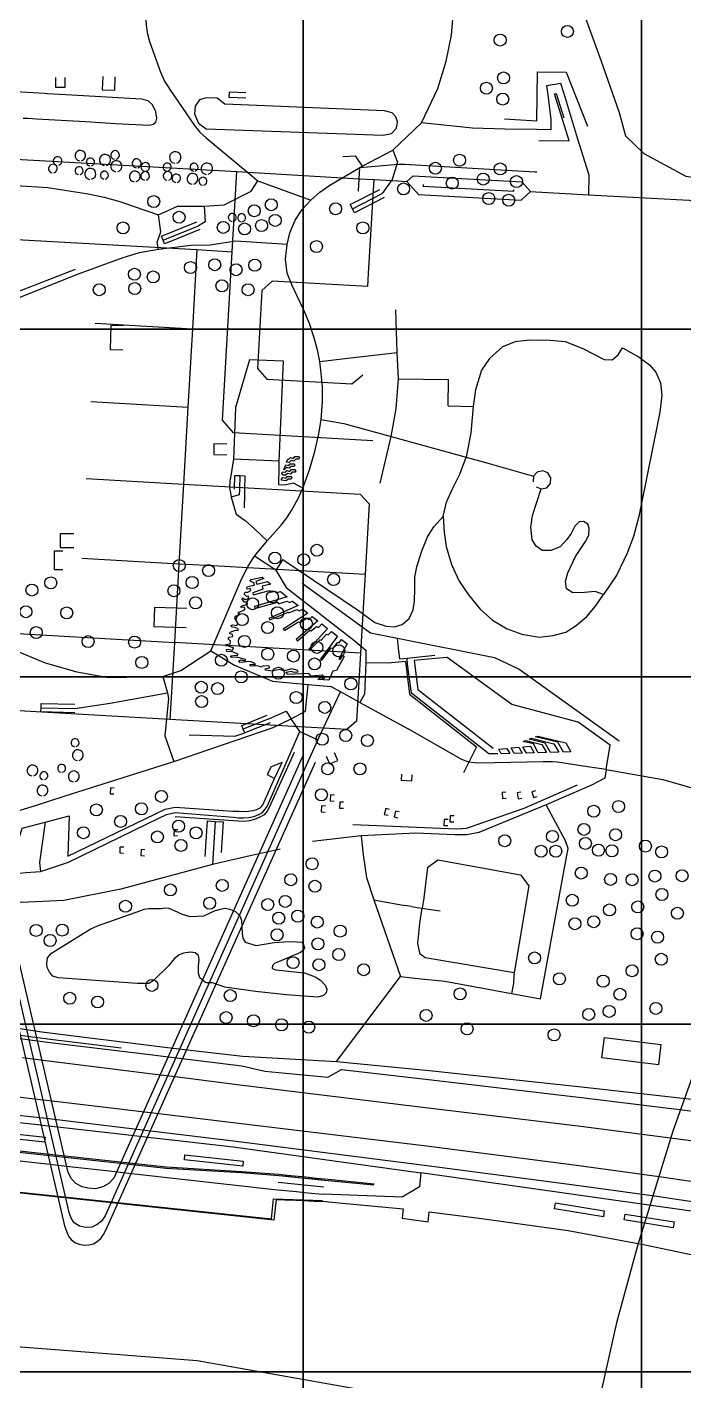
# Model space of a CAD drawing. Header units: metres. Extents: x -847 to 846, y -696 to 697.
# Drawn here: x 353.8 to 518.1, y -350.1 to -11.4 of the extents above; entities that cross this region are included whole.
import ezdxf

# ---------------------------------------------------------------- set-up
doc = ezdxf.new("R2010")
doc.units = ezdxf.units.M
for name, color, linetype in [('GREEN_ATLAS_BUILDING_OSM_LEVELS', 9, 'Continuous'), ('GREEN_ATLAS_TERRAIN_COP90', 3, 'Continuous'), ('OSM_BARRIER', 1, 'Continuous'), ('OSM_GREEN_EXISTING', 94, 'Continuous'), ('OSM_HYDROGRAPHY', 5, 'Continuous'), ('OSM_PATH', 32, 'Continuous'), ('OSM_RAILWAY', 6, 'Continuous'), ('OSM_ROAD_LOCAL', 9, 'Continuous'), ('OSM_ROAD_MAJOR', 30, 'Continuous')]:
    doc.layers.add(name, color=color, linetype=linetype)

msp = doc.modelspace()

# ---------------------------------------------------------------- linework, layer by layer
at = {"layer": 'GREEN_ATLAS_BUILDING_OSM_LEVELS', "elevation": 7.067}
msp.add_lwpolyline([(512.338, -265.942), (511.705, -271.052), (497.591, -269.282), (498.223, -264.183)], close=True, dxfattribs=at)
at = {"layer": 'GREEN_ATLAS_TERRAIN_COP90'}
for points in [[(338.297, -86.968, 13), (422.871, -86.968, 9), (422.871, 0, 16), (338.297, 0, 17)], [(422.871, -86.968, 9), (507.445, -86.968, 7), (507.445, 0, 17), (422.871, 0, 16)], [(507.445, -86.968, 7), (592.019, -86.968, 8), (592.019, 0, 18), (507.445, 0, 17)], [(338.297, -173.937, 12), (422.871, -173.937, 10), (422.871, -86.968, 9), (338.297, -86.968, 13)], [(422.871, -173.937, 10), (507.445, -173.937, 6), (507.445, -86.968, 7), (422.871, -86.968, 9)], [(507.445, -173.937, 6), (592.019, -173.937, 8), (592.019, -86.968, 8), (507.445, -86.968, 7)], [(338.297, -260.905, 6), (422.871, -260.905, 7), (422.871, -173.937, 10), (338.297, -173.937, 12)], [(422.871, -260.905, 7), (507.445, -260.905, 8), (507.445, -173.937, 6), (422.871, -173.937, 10)], [(507.445, -260.905, 8), (592.019, -260.905, 8), (592.019, -173.937, 8), (507.445, -173.937, 6)], [(338.297, -347.873), (422.871, -347.873), (422.871, -260.905, 7), (338.297, -260.905, 6)], [(422.871, -347.873), (507.445, -347.873), (507.445, -260.905, 8), (422.871, -260.905, 7)], [(507.445, -347.873), (592.019, -347.873), (592.019, -260.905, 8), (507.445, -260.905, 8)], [(338.297, -434.842), (422.871, -434.842), (422.871, -347.873), (338.297, -347.873)], [(422.871, -434.842), (507.445, -434.842), (507.445, -347.873), (422.871, -347.873)], [(507.445, -434.842), (592.019, -434.842), (592.019, -347.873), (507.445, -347.873)]]:
    msp.add_3dface(points, dxfattribs=at)
at = {"layer": 'OSM_BARRIER'}
for points in [[(465.077, 16.152), (478.101, 16.653), (482.555, 0.69), (489.948, 0.612), (497.422, -19.971), (501.876, -32.75), (503.473, -38.628)], [(503.473, -38.628), (508.078, -43.003), (518.609, -48.669), (538.988, -51.808), (571.715, -20.216), (577.924, -16.097)], [(473.246, -34.375), (481.34, -34.843), (481.459, -22.576), (488.607, -22.665), (493.982, -36.223)], [(358.131, -28.019), (322.297, -25.949)], [(360.881, -24.034), (360.881, -26.438), (363.337, -26.438), (363.337, -24.034)], [(372.709, -23.756), (372.609, -27.073), (375.76, -27.162), (375.854, -23.845)], [(358.808, -28.064), (358.131, -28.019)], [(365.016, -28.42), (358.808, -28.064)], [(384.311, -35.967), (385.326, -35.711), (386.04, -35.199), (386.253, -34.22), (385.997, -32.617), (385.201, -30.88), (384.105, -29.834), (382.388, -29.422), (365.016, -28.42)], [(398.62, -36.858), (442.899, -38.461), (444.954, -38.038), (446.238, -36.658), (446.47, -35.144), (446.007, -33.886), (445.123, -32.873), (443.231, -32.372), (403.262, -30.657), (401.308, -29.221), (398.576, -29.088), (396.897, -29.6), (395.807, -31.192), (395.682, -33.084)], [(408.531, -27.83), (404.327, -27.663), (404.277, -28.965), (408.481, -29.132)], [(481.797, -39.752), (489.359, -39.886), (485.7, -28.119), (486.145, -27.986), (488.062, -34.142)], [(395.682, -33.084), (396.647, -35.433)], [(352.812, -34.153), (354.103, -34.231)], [(354.103, -34.231), (355.187, -34.286)], [(355.187, -34.286), (356.158, -34.342)], [(356.158, -34.342), (368.38, -35.055)], [(368.38, -35.055), (375.898, -35.489)], [(375.898, -35.489), (384.311, -35.967)], [(396.647, -35.433), (398.62, -36.858)], [(361.696, -45.986), (362.078, -45.797), (362.366, -45.485), (362.504, -45.084), (362.485, -44.65), (362.297, -44.261), (361.978, -43.982), (361.57, -43.838), (361.144, -43.871), (360.756, -44.06), (360.474, -44.372), (360.336, -44.773), (360.361, -45.207), (360.549, -45.596), (360.869, -45.875), (361.27, -46.019)], [(367.44, -44.851), (367.904, -44.617), (368.249, -44.227), (368.418, -43.737), (368.386, -43.225), (368.161, -42.769), (367.772, -42.424), (367.284, -42.246), (366.77, -42.279), (366.306, -42.502), (365.962, -42.903), (365.786, -43.381), (365.824, -43.893), (366.05, -44.361), (366.432, -44.706), (366.92, -44.873)], [(373.636, -45.997), (374.125, -45.763), (374.488, -45.352), (374.664, -44.839), (374.632, -44.294), (374.394, -43.804), (373.987, -43.437), (373.473, -43.248), (372.928, -43.292), (372.433, -43.526), (372.076, -43.927), (371.888, -44.461), (371.926, -44.995), (372.164, -45.485), (372.565, -45.852), (373.085, -46.031)], [(376.086, -44.45), (376.462, -44.261), (376.75, -43.938), (376.888, -43.537), (376.863, -43.125), (376.681, -42.747), (376.361, -42.457), (375.96, -42.313), (375.534, -42.346), (375.152, -42.524), (374.87, -42.836), (374.733, -43.248), (374.751, -43.671), (374.939, -44.049), (375.259, -44.339), (375.66, -44.472)], [(391.221, -45.429), (391.729, -45.173), (392.105, -44.762), (392.293, -44.216), (392.255, -43.66), (392.011, -43.147), (391.585, -42.78), (391.059, -42.591), (390.495, -42.624), (389.987, -42.88), (389.618, -43.292), (389.43, -43.826), (389.461, -44.394), (389.705, -44.895), (390.125, -45.274), (390.658, -45.463)], [(360.512, -47.879), (360.894, -47.689), (361.182, -47.378), (361.32, -46.977), (361.301, -46.543), (361.113, -46.153), (360.793, -45.875), (360.386, -45.73), (359.96, -45.763), (359.572, -45.953), (359.29, -46.264), (359.152, -46.665), (359.177, -47.099), (359.365, -47.489), (359.685, -47.767), (360.086, -47.912)], [(367.052, -48.302), (367.403, -48.135), (367.666, -47.845), (367.791, -47.478), (367.766, -47.088), (367.597, -46.732), (367.309, -46.476), (366.939, -46.342), (366.545, -46.365), (366.194, -46.543), (365.937, -46.832), (365.805, -47.199), (365.83, -47.589), (365.999, -47.945), (366.294, -48.201), (366.664, -48.324)], [(369.946, -49.47), (370.435, -49.237), (370.792, -48.836), (370.974, -48.324), (370.942, -47.778), (370.711, -47.289), (370.303, -46.932), (369.796, -46.754), (369.257, -46.799), (368.769, -47.032), (368.411, -47.433), (368.23, -47.934), (368.267, -48.48), (368.499, -48.969), (368.9, -49.326), (369.414, -49.504)], [(369.896, -46.12), (370.247, -45.953), (370.51, -45.663), (370.635, -45.296), (370.617, -44.906), (370.441, -44.55), (370.153, -44.294), (369.783, -44.16), (369.395, -44.183), (369.038, -44.361), (368.781, -44.65), (368.656, -45.018), (368.675, -45.407), (368.844, -45.763), (369.138, -46.019), (369.508, -46.142)], [(376.462, -47.567), (376.944, -47.333), (377.301, -46.921), (377.483, -46.42), (377.445, -45.886), (377.207, -45.407), (376.812, -45.04), (376.299, -44.873), (375.766, -44.895), (375.284, -45.129), (374.927, -45.541), (374.751, -46.042), (374.776, -46.576), (375.014, -47.055), (375.415, -47.411), (375.923, -47.6)], [(381.48, -46.598), (381.881, -46.409), (382.175, -46.086), (382.325, -45.652), (382.294, -45.218), (382.1, -44.828), (381.774, -44.528), (381.354, -44.383), (380.91, -44.405), (380.515, -44.595), (380.214, -44.94), (380.07, -45.352), (380.101, -45.786), (380.289, -46.186), (380.621, -46.476), (381.041, -46.632)], [(383.629, -47.444), (384.011, -47.266), (384.293, -46.943), (384.437, -46.532), (384.412, -46.109), (384.224, -45.73), (383.904, -45.441), (383.497, -45.307), (383.071, -45.329), (382.689, -45.507), (382.407, -45.841), (382.263, -46.242), (382.294, -46.665), (382.476, -47.044), (382.802, -47.333), (383.196, -47.467)], [(389.091, -47.389), (389.442, -47.222), (389.705, -46.921), (389.831, -46.554), (389.812, -46.164), (389.636, -45.819), (389.348, -45.552), (388.979, -45.429), (388.59, -45.452), (388.233, -45.619), (387.976, -45.908), (387.851, -46.287), (387.87, -46.676), (388.039, -47.021), (388.333, -47.289), (388.703, -47.411)], [(395.826, -47.422), (396.177, -47.255), (396.44, -46.966), (396.565, -46.598), (396.546, -46.209), (396.371, -45.852), (396.083, -45.596), (395.713, -45.463), (395.325, -45.485), (394.968, -45.663), (394.711, -45.953), (394.586, -46.32), (394.604, -46.71), (394.774, -47.066), (395.068, -47.322), (395.438, -47.444)], [(399.115, -48.224), (399.61, -47.979), (399.986, -47.556), (400.167, -47.032), (400.136, -46.487), (399.892, -45.975), (399.478, -45.608), (398.952, -45.429), (398.401, -45.463), (397.893, -45.708), (397.53, -46.12), (397.342, -46.643), (397.38, -47.199), (397.624, -47.7), (398.031, -48.068), (398.564, -48.246)], [(436.697, -52.465), (436.879, -49.337), (437.042, -46.565)], [(437.042, -46.565), (445.662, -45.786), (446.865, -45.708), (448.168, -45.73), (480.801, -47.611)], [(306.616, -50.762), (310.932, -66.87), (312.166, -71.567), (313.175, -75.007), (314.309, -77.913), (315.487, -79.838), (316.834, -81.441), (318.513, -82.788), (320.442, -84.035), (322.835, -85.07), (325.485, -85.605), (327.797, -85.85), (330.359, -85.66), (332.477, -85.026), (340.345, -81.864), (365.868, -71.935)], [(373.398, -49.426), (373.749, -49.259), (374.006, -48.969), (374.137, -48.602), (374.112, -48.212), (373.943, -47.856), (373.649, -47.6), (373.285, -47.467), (372.891, -47.489), (372.54, -47.667), (372.283, -47.956), (372.151, -48.324), (372.177, -48.713), (372.346, -49.07), (372.64, -49.326), (373.01, -49.448)], [(381.085, -50.06), (381.555, -49.827), (381.906, -49.448), (382.081, -48.947), (382.044, -48.424), (381.818, -47.945), (381.43, -47.6), (380.928, -47.433), (380.402, -47.455), (379.939, -47.689), (379.581, -48.079), (379.412, -48.58), (379.444, -49.092), (379.669, -49.582), (380.064, -49.927), (380.559, -50.094)], [(383.578, -49.671), (383.961, -49.482), (384.236, -49.17), (384.374, -48.769), (384.349, -48.357), (384.167, -47.968), (383.848, -47.7), (383.459, -47.556), (383.033, -47.589), (382.657, -47.767), (382.382, -48.079), (382.238, -48.48), (382.269, -48.892), (382.451, -49.281), (382.764, -49.548), (383.165, -49.693)], [(389.217, -49.704), (389.599, -49.515), (389.887, -49.203), (390.025, -48.802), (390, -48.368), (389.812, -47.99), (389.492, -47.7), (389.091, -47.567), (388.665, -47.589), (388.277, -47.778), (387.995, -48.09), (387.857, -48.502), (387.876, -48.925), (388.064, -49.315), (388.39, -49.593), (388.791, -49.738)], [(391.391, -50.261), (391.76, -50.094), (392.03, -49.782), (392.174, -49.381), (392.142, -48.969), (391.967, -48.613), (391.654, -48.335), (391.265, -48.201), (390.852, -48.224), (390.482, -48.402), (390.206, -48.713), (390.075, -49.103), (390.1, -49.515), (390.282, -49.882), (390.582, -50.161), (390.971, -50.294)], [(395.513, -50.695), (395.995, -50.461), (396.352, -50.072), (396.528, -49.559), (396.496, -49.025), (396.265, -48.535), (395.864, -48.179), (395.356, -48.012), (394.817, -48.034), (394.335, -48.268), (393.978, -48.669), (393.796, -49.181), (393.834, -49.726), (394.072, -50.205), (394.467, -50.561), (394.974, -50.739)], [(398.031, -50.94), (398.382, -50.773), (398.645, -50.483), (398.77, -50.116), (398.752, -49.726), (398.576, -49.37), (398.288, -49.114), (397.918, -48.981), (397.53, -49.003), (397.173, -49.181), (396.916, -49.47), (396.791, -49.838), (396.81, -50.227), (396.979, -50.584), (397.273, -50.84), (397.643, -50.962)], [(452.835, -50.784), (452.81, -51.185), (475.558, -52.487), (475.583, -52.086)], [(480.801, -47.611), (481.34, -47.634)], [(434.636, -55.816), (442.054, -52.02)], [(443.119, -54.068), (435.682, -57.875)], [(435.682, -57.875), (435.162, -56.84), (434.636, -55.816)], [(387.394, -63.686), (396.233, -60.09)], [(405.361, -60.012), (405.712, -59.845), (405.975, -59.556), (406.1, -59.189), (406.081, -58.799), (405.906, -58.443), (405.618, -58.187), (405.248, -58.053), (404.86, -58.075), (404.503, -58.253), (404.246, -58.543), (404.121, -58.91), (404.139, -59.3), (404.308, -59.656), (404.603, -59.912), (404.973, -60.035)], [(407.716, -60.079), (408.067, -59.912), (408.33, -59.623), (408.456, -59.255), (408.437, -58.866), (408.262, -58.51), (407.973, -58.253), (407.604, -58.12), (407.215, -58.142), (406.858, -58.32), (406.601, -58.61), (406.476, -58.977), (406.495, -59.367), (406.664, -59.723), (406.958, -59.979), (407.328, -60.101)], [(388.202, -65.667), (387.795, -64.677), (387.394, -63.686)], [(397.041, -62.083), (389.705, -65.055)], [(389.705, -65.055), (388.202, -65.667)], [(377.84, -86.128), (374.707, -86.072), (374.588, -92.083), (377.721, -92.139)], [(403.788, -115.717), (400.512, -115.672), (400.474, -118.344), (403.751, -118.388)], [(405.662, -126.982), (405.762, -123.565)], [(405.762, -123.565), (407.027, -123.609), (408.299, -123.643)], [(408.299, -123.643), (408.205, -127.027)], [(408.161, -128.452), (408.067, -131.646)], [(408.205, -127.027), (408.161, -128.452)], [(365.454, -138.214), (362.097, -138.214), (362.097, -141.576), (365.454, -141.576)], [(362.736, -142.511), (360.543, -142.511), (360.53, -147.12), (362.723, -147.12)], [(422.564, -150.548), (439.704, -162.972), (446.47, -164.319), (470.696, -169.128), (476.879, -172.022), (501.876, -189.944)], [(393.752, -156.86), (385.639, -156.627), (385.502, -161.402), (393.621, -161.636)], [(455.798, -168.66), (448.838, -169.384), (447.015, -169.573), (446.727, -166.768), (446.47, -164.319)], [(448.989, -170.831), (448.838, -169.384)], [(471.529, -193.217), (469.324, -193.273), (449.916, -178.056), (448.989, -170.831)], [(357.254, -182.753), (357.279, -181.685), (357.304, -180.616)], [(365.718, -182.954), (357.254, -182.753)], [(357.304, -180.616), (365.768, -180.816)], [(407.497, -186.115), (413.887, -183.544)], [(408.262, -188.007), (407.879, -187.061), (407.497, -186.115)], [(414.633, -185.447), (408.262, -188.007)], [(366.043, -191.425), (366.394, -191.258), (366.657, -190.969), (366.783, -190.601), (366.764, -190.212), (366.588, -189.855), (366.3, -189.599), (365.931, -189.466), (365.542, -189.488), (365.185, -189.666), (364.928, -189.956), (364.803, -190.323), (364.822, -190.713), (364.991, -191.069), (365.285, -191.325), (365.655, -191.447)], [(394.347, -188.486), (405.774, -188.842), (408.262, -188.007)], [(366.808, -194.898), (367.284, -194.676), (367.641, -194.275), (367.81, -193.774), (367.785, -193.251), (367.547, -192.761), (367.152, -192.416), (366.651, -192.238), (366.125, -192.271), (365.642, -192.505), (365.292, -192.906), (365.122, -193.406), (365.147, -193.93), (365.379, -194.419), (365.774, -194.765), (366.281, -194.932)], [(420.609, -192.939), (414.376, -206.665), (413.868, -207.544), (413.06, -208.513), (411.883, -209.203), (410.692, -209.659), (409.389, -209.982), (407.98, -210.127), (406.677, -210.071), (405.305, -210.026), (390.846, -208.991)], [(428.634, -193.829), (429.43, -195.733), (431.504, -194.865), (430.708, -192.972)], [(340.264, -212.899), (363.155, -311.327), (363.613, -312.652), (364.195, -313.932), (364.834, -314.767), (365.724, -315.491), (366.826, -315.925), (368.073, -316.125), (369.232, -316.081), (370.397, -315.791), (371.35, -315.212), (372.22, -314.455), (372.922, -313.487), (373.486, -312.396), (425.922, -195.332)], [(422.708, -193.93), (375.453, -299.36), (374.281, -300.73), (372.747, -301.598), (370.942, -302.032), (369.007, -301.932), (367.541, -301.553), (366.006, -300.73), (364.891, -299.583), (364.032, -298.002), (343.998, -211.874)], [(355.487, -198.716), (355.963, -198.494), (356.32, -198.104), (356.49, -197.603), (356.465, -197.069), (356.226, -196.59), (355.832, -196.245), (355.331, -196.056), (354.804, -196.089), (354.322, -196.334), (353.971, -196.724), (353.802, -197.225), (353.827, -197.748), (354.053, -198.238), (354.454, -198.583), (354.955, -198.75)], [(362.685, -197.826), (363.036, -197.659), (363.299, -197.369), (363.425, -197.002), (363.406, -196.612), (363.23, -196.256), (362.942, -196), (362.573, -195.867), (362.184, -195.889), (361.827, -196.067), (361.57, -196.356), (361.445, -196.724), (361.464, -197.113), (361.633, -197.47), (361.927, -197.726), (362.297, -197.848)], [(417.571, -195.41), (414.84, -196.501), (413.887, -198.427), (415.692, -199.407)], [(415.692, -199.407), (417.571, -195.41)], [(358.231, -199.674), (358.582, -199.507), (358.845, -199.217), (358.97, -198.85), (358.952, -198.46), (358.776, -198.104), (358.488, -197.848), (358.118, -197.715), (357.73, -197.737), (357.373, -197.915), (357.116, -198.204), (356.991, -198.572), (357.01, -198.961), (357.179, -199.318), (357.473, -199.574), (357.843, -199.696)], [(365.843, -200.186), (366.319, -199.963), (366.676, -199.574), (366.845, -199.073), (366.82, -198.538), (366.582, -198.06), (366.187, -197.715), (365.686, -197.525), (365.16, -197.559), (364.671, -197.804), (364.327, -198.193), (364.158, -198.694), (364.183, -199.228), (364.408, -199.707), (364.809, -200.052), (365.31, -200.219)], [(407.955, -207.655), (409.176, -207.611), (410.304, -207.388), (411.244, -207.154), (412.064, -206.709), (412.465, -206.409), (412.778, -205.952), (415.692, -199.407)], [(447.435, -198.293), (447.341, -199.863), (450.047, -200.019), (450.135, -198.449)], [(357.987, -203.726), (358.463, -203.492), (358.82, -203.102), (358.989, -202.601), (358.964, -202.067), (358.726, -201.588), (358.331, -201.243), (357.83, -201.054), (357.304, -201.088), (356.815, -201.332), (356.471, -201.722), (356.302, -202.223), (356.327, -202.757), (356.552, -203.236), (356.953, -203.581), (357.454, -203.748)], [(375.585, -201.789), (374.632, -201.744), (374.563, -203.236), (375.516, -203.281)], [(435.281, -210.873), (461.211, -211.997), (462.508, -211.952), (463.698, -211.796), (464.945, -211.429), (465.897, -211.095), (478.145, -206.832), (491.439, -200.987)], [(473.547, -202.835), (472.594, -202.902), (472.695, -204.394), (473.64, -204.327)], [(477.318, -202.858), (476.378, -203.024), (476.648, -204.494), (477.587, -204.327)], [(480.989, -202.479), (480.068, -202.746), (480.475, -204.182), (481.396, -203.926)], [(363.97, -218.832), (385.934, -208.212), (388.371, -207.043), (390.802, -206.576)], [(390.802, -206.576), (405.298, -207.544), (406.733, -207.6), (407.955, -207.655)], [(428.415, -206.297), (427.463, -206.253), (427.394, -207.744), (428.346, -207.789)], [(430.671, -203.57), (429.718, -203.525), (429.649, -205.017), (430.602, -205.062)], [(432.976, -205.351), (432.024, -205.307), (431.955, -206.798), (432.907, -206.843)], [(350.1, -220.257), (352.593, -211.841), (358.319, -210.316), (364.339, -208.724), (363.97, -218.832)], [(444.428, -207.143), (443.494, -206.921), (443.156, -208.379), (444.083, -208.59)], [(446.89, -207.767), (445.963, -207.555), (445.625, -209.002), (446.552, -209.225)], [(459.087, -209.704), (458.135, -209.659), (458.066, -211.151), (459.019, -211.195)], [(460.591, -208.757), (459.639, -208.713), (459.57, -210.205), (460.522, -210.249)], [(391.516, -212.253), (390.564, -212.208), (390.495, -213.7), (391.447, -213.745)], [(398.338, -218.888), (398.896, -210.015)], [(398.896, -210.015), (400.857, -210.127), (402.861, -210.238)], [(402.861, -210.238), (402.373, -217.886)], [(377.984, -216.594), (377.032, -216.55), (376.963, -218.041), (377.915, -218.086)], [(383.265, -217.24), (382.313, -217.195), (382.244, -218.687), (383.196, -218.732)], [(213.497, -254.844), (230.906, -254.732), (250.816, -255.155), (273.544, -255.834), (301.385, -257.504), (325.053, -260.098), (359.691, -264.662), (377.314, -266.777)], [(324.959, -260.899), (359.609, -265.464), (381.054, -268.08), (407.535, -271.319), (413.286, -272.621), (429.061, -274.102)], [(429.061, -274.102), (432.418, -272.176), (454.946, -274.814), (493.149, -279.289), (525.838, -283.264), (528.376, -286.136)], [(526.853, -306.296), (511.285, -303.98), (490.612, -301.175), (452.503, -296.154), (405.467, -290.177), (357.824, -284.388), (322.672, -280.703), (300.057, -278.154), (272.31, -276.217), (250.352, -275.683), (231.32, -275.46), (212.538, -275.839), (191.207, -276.473), (175.263, -277.308), (143.97, -280.069), (139.948, -280.469), (126.849, -282.262), (44.448, -292.37)], [(305.275, -286.536), (309.335, -287.36), (316.113, -288.707), (319.352, -289.253), (323.976, -289.865), (341.742, -291.791), (388.578, -296.889), (407.466, -297.991), (416.769, -298.704)], [(296.448, -291.624), (295.834, -297.023), (415.604, -309.813), (416.149, -304.726)], [(297.281, -291.613), (296.83, -295.932), (341.122, -300.641), (341.009, -301.72), (414.927, -309.602), (415.466, -304.548)], [(341.774, -291.49), (388.603, -296.589), (407.485, -297.691), (416.794, -298.403), (418.843, -298.615), (421.599, -298.893), (423.554, -299.093), (426.198, -299.36), (428.208, -299.561), (429.148, -299.65), (440.588, -300.796)], [(427.995, -301.654), (416.581, -300.518)], [(428.165, -299.973), (416.757, -298.837)], [(416.769, -298.704), (418.811, -298.926)], [(418.811, -298.926), (421.568, -299.193)], [(421.568, -299.193), (423.522, -299.394)], [(423.522, -299.394), (426.166, -299.661)], [(426.166, -299.661), (428.177, -299.861)], [(428.177, -299.861), (429.117, -299.95)], [(429.117, -299.95), (440.563, -301.097)], [(415.466, -304.548), (427.663, -305.015)], [(416.149, -304.726), (418.248, -304.804)], [(418.248, -304.804), (421.01, -304.926)], [(421.01, -304.926), (422.971, -305.004)], [(422.971, -305.004), (425.621, -305.116)], [(425.621, -305.116), (427.645, -305.194)], [(427.645, -305.194), (430.927, -305.505), (447.886, -307.086), (447.654, -309.446), (454.157, -310.303), (454.345, -307.854), (466.85, -309.413)], [(466.85, -309.413), (489.177, -312.529), (508.015, -315.98), (525.444, -319.632), (539.959, -322.96), (563.59, -328.081), (577.986, -331.131), (588.411, -333.346), (588.148, -334.983), (593.667, -336.107), (594.118, -334.515), (608.903, -338.5), (618.187, -341.45), (640.314, -349.61), (661.821, -358.939), (688.609, -371.518), (715.88, -385.188), (714.439, -388.06), (746.345, -403.544), (832.517, -445.367), (835.787, -441.159), (845.742, -445.778)]]:
    msp.add_lwpolyline(points, dxfattribs=at)
at = {"layer": 'OSM_GREEN_EXISTING'}
for points in [[(418.504, -120.904), (419.275, -121.104), (419.62, -120.648), (420.553, -120.637), (420.804, -121.004), (420.572, -121.305), (419.864, -121.305), (419.388, -121.784), (418.686, -121.628), (418.16, -122.095), (418.009, -122.073)], [(419.012, -119.479), (419.3, -119.513), (419.663, -119.123), (420.428, -119.323), (420.772, -118.878), (421.712, -118.856), (421.963, -119.234), (421.724, -119.535), (421.017, -119.524), (420.547, -120.014), (419.845, -119.847), (419.313, -120.314), (418.724, -120.236)], [(417.414, -124.722), (417.396, -124.477), (417.759, -124.088), (418.529, -124.288), (418.874, -123.832), (419.807, -123.821), (420.058, -124.188), (419.826, -124.489), (419.118, -124.489), (418.642, -124.967), (417.89, -124.845)], [(417.709, -122.652), (418.398, -122.752), (418.755, -122.362), (419.526, -122.563), (419.87, -122.117), (420.804, -122.095), (421.054, -122.474), (420.822, -122.763), (420.114, -122.763), (419.645, -123.253), (418.937, -123.086), (418.41, -123.554), (417.822, -123.476), (417.483, -123.208)], [(412.572, -149.068), (412.985, -149.391), (411.037, -150.148), (411.269, -150.816), (413.894, -150.103), (414.727, -150.76), (412.609, -151.294), (412.76, -152.018), (410.241, -152.964), (410.341, -153.443), (414.42, -152.408), (414.67, -152.786), (415.879, -152.519), (416.268, -152.831), (417.176, -152.63), (418.824, -153.955), (410.68, -156.382), (410.786, -156.905), (416.393, -155.313), (416.688, -155.669), (418.811, -155.012), (419.394, -155.346), (420.183, -155.024), (421.562, -156.103), (414.294, -159.343), (414.501, -159.688), (419.062, -157.751), (419.269, -157.962), (421.305, -157.094), (421.875, -157.495), (422.783, -157.05), (424.061, -158.051), (417.865, -162.014), (418.241, -162.326), (421.687, -160.222), (422.019, -160.411), (423.742, -159.265), (424.23, -159.599), (425.145, -158.897), (426.542, -159.988), (421.098, -164.664), (421.436, -164.931), (424.519, -162.282), (424.838, -162.493), (426.179, -161.335), (426.705, -161.591), (427.482, -160.723), (428.935, -161.859), (424.23, -167.057), (424.562, -167.224), (427.018, -164.697), (427.356, -164.786), (428.722, -163.317), (429.098, -163.484), (429.931, -162.638), (431.435, -163.807), (427.187, -169.573), (427.544, -169.807), (429.856, -166.679), (430.32, -166.89), (431.516, -165.265), (431.892, -165.465), (432.469, -164.619), (433.866, -165.71), (431.786, -169.439), (432.093, -169.64), (432.763, -168.638), (433.12, -168.905), (431.159, -172.389), (430.295, -172.534), (429.248, -174.805), (426.511, -174.638), (427.231, -174.115), (427.964, -174.404), (428.284, -174.137), (427.632, -173.58), (425.884, -173.736), (424.838, -173.792), (424.312, -173.169), (418.955, -173.414), (418.617, -172.812), (419.858, -172.579), (420.403, -172.835), (421.58, -172.723), (421.537, -172.412), (419.983, -171.989), (418.072, -172.456), (416.919, -172.1), (415.065, -172.545), (413.455, -172.278), (413.323, -171.966), (414.439, -171.699), (414.313, -171.321), (412.966, -171.232), (412.34, -171.588), (411.538, -171.254), (409.821, -171.298), (409.527, -170.853), (410.26, -170.775), (410.742, -170.964), (410.893, -170.686), (409.671, -170.163), (406.984, -170.374), (406.752, -169.996), (407.359, -169.74), (408.412, -169.929), (408.456, -169.64), (406.144, -169.028), (404.922, -169.117), (404.691, -168.694), (406.081, -168.549), (406.438, -168.627), (406.564, -168.315), (405.073, -167.725), (403.77, -167.625), (403.663, -167.113), (404.064, -167.013), (405.135, -167.324), (405.511, -166.823), (404.02, -166.211), (403.644, -166.322), (403.519, -165.899), (404.001, -165.788), (404.628, -165.71), (404.716, -165.076), (404.083, -164.452), (404.377, -164.029), (405.242, -163.918), (405.198, -163.372), (404.528, -163.172), (404.628, -162.794), (405.931, -162.282), (406.564, -162.371), (406.626, -161.97), (405.825, -161.636), (404.985, -161.525), (404.86, -161.146), (405.154, -160.957), (406.288, -161.146), (406.52, -160.567), (405.787, -159.265), (405.931, -158.719), (406.52, -158.697), (406.877, -158.23), (406.539, -157.996), (406.733, -157.773), (408.136, -157.283), (408.368, -156.86), (408.074, -156.549), (407.422, -156.66), (407.253, -156.382), (407.529, -156.17), (408.938, -155.792), (408.832, -155.291), (408.199, -155.246), (407.61, -154.634), (407.698, -154.222), (408.368, -154.623), (409.189, -154.367), (409.145, -153.799), (408.644, -153.888), (408.136, -153.254), (408.305, -152.808), (409.02, -152.786), (409.753, -152.352), (409.627, -151.907), (408.875, -152.029), (408.725, -151.673), (408.957, -151.339), (410.699, -151.072), (410.536, -150.482), (409.608, -150.014), (409.84, -149.58)], [(486.778, -192.839), (484.71, -192.894), (483.414, -190.557), (479.36, -189.577), (479.999, -189.343), (485.575, -190.69)], [(486.577, -190.334), (480.989, -188.987), (481.54, -188.787), (488.532, -190.468), (489.847, -192.761), (487.962, -192.805)], [(474.524, -193.139), (472.413, -193.195), (471.786, -192.071), (473.816, -191.87)], [(477.594, -193.061), (475.62, -193.117), (474.875, -191.77), (476.773, -191.592)], [(480.676, -192.983), (478.684, -193.039), (477.825, -191.492), (479.742, -191.303)], [(483.683, -192.917), (481.672, -192.961), (480.457, -190.746), (477.926, -190.111), (478.514, -189.889), (482.536, -190.857)], [(358.169, -290.399), (343.578, -288.796), (343.716, -287.572), (358.3, -289.175)], [(407.723, -296.377), (393.138, -294.774), (393.276, -293.549), (407.861, -295.152)], [(497.941, -309.034), (485.719, -307.064), (485.957, -305.605), (498.18, -307.576)], [(515.389, -311.817), (503.166, -309.836), (503.404, -308.377), (515.627, -310.348)]]:
    msp.add_lwpolyline(points, close=True, dxfattribs=at)
for centre in [(472.137, -14.639), (488.939, -12.501), (472.976, -24.134), (468.691, -26.694), (472.77, -29.433), (461.969, -44.717), (455.924, -46.743), (472.137, -46.91), (447.98, -51.908), (460.165, -50.439), (467.896, -49.426), (476.215, -50.06), (385.477, -55.059), (469.28, -54.302), (474.28, -54.725), (391.817, -58.999), (410.636, -57.363), (414.883, -55.849), (430.971, -56.862), (377.79, -61.649), (402.868, -61.526), (408.199, -61.905), (412.446, -61.059), (415.848, -59.756), (437.775, -61.649), (426.179, -66.313), (394.673, -71.567), (400.725, -70.855), (406.056, -72.113), (410.761, -70.977), (380.646, -73.248), (385.351, -73.916), (371.863, -77.111), (380.728, -76.822), (402.529, -76.143), (409.082, -77.111), (426.304, -142.311), (391.86, -146.129), (415.804, -144.237), (422.99, -144.66), (359.722, -150.459), (395.093, -150.37), (399.209, -147.387), (430.464, -149.613), (355.017, -152.263), (390.513, -152.43), (395.932, -155.458), (410.216, -155.669), (415.172, -153.988), (353.508, -157.684), (363.713, -157.973), (407.61, -159.654), (416.437, -157.94), (356.107, -162.894), (413.956, -161.636), (423.66, -160.712), (369.05, -165.165), (380.678, -165.287), (408.161, -165.12), (426.304, -166.59), (431.767, -167.469), (382.495, -170.374), (402.404, -169.829), (414, -168.315), (420.428, -168.771), (425.721, -170.753), (407.359, -173.981), (416.644, -173.057), (397.361, -176.586), (401.439, -176.92), (434.78, -175.729), (397.449, -180.159), (421.098, -179.146), (428.252, -181.618), (427.607, -189.577), (433.49, -188.642), (438.909, -189.911), (428.998, -196.969), (437.061, -197.002), (387.387, -203.871), (427.419, -203.492), (371.124, -207.255), (382.407, -206.999), (495.536, -207.589), (501.75, -206.42), (377.182, -210.149), (391.691, -211.329), (367.891, -212.965), (386.398, -214.023), (396.058, -213.01), (485.205, -213.889), (493.099, -212.13), (500.999, -213.477), (392.28, -216.16), (473.271, -214.991), (482.349, -217.596), (486.045, -217.596), (493.437, -215.659), (496.714, -217.34), (500.071, -217.507), (508.473, -216.327), (512.507, -217.763), (425.089, -220.747), (419.751, -224.732), (492.428, -223.051), (499.739, -224.654), (505.115, -224.732), (510.828, -223.808), (517.632, -223.73), (389.636, -227.292), (402.617, -226.157), (425.803, -226.368), (512.595, -228.428), (378.416, -231.366), (399.466, -230.609), (414, -230.955), (418.367, -230.153), (490.161, -229.864), (506.543, -231.545), (416.731, -234.35), (421.518, -233.849), (499.483, -232.29), (516.454, -233.136), (356.07, -237.422), (362.579, -237.333), (416.312, -238.513), (426.392, -235.318), (432.105, -237.589), (490.831, -235.741), (495.536, -235.24), (506.374, -238.257), (359.553, -239.938), (426.561, -240.784), (511.498, -239.103), (431.767, -243.433), (480.751, -244.313), (512.426, -244.647), (420.34, -245.482), (426.811, -245.994), (437.988, -247.252), (505.115, -247.508), (385.013, -251.159), (486.966, -249.523), (497.891, -250.113), (364.471, -254.398), (371.444, -255.322), (404.628, -253.719), (462.101, -253.296), (502.089, -253.385), (453.612, -258.673), (494.277, -258.428), (499.401, -257.671), (511.079, -256.914), (403.582, -259.23), (410.429, -260.02), (417.446, -261.033), (424.249, -261.623), (463.861, -262.035), (485.625, -263.549)]:
    msp.add_circle(centre, 1.5, dxfattribs=at)
at = {"layer": 'OSM_HYDROGRAPHY'}
msp.add_lwpolyline([(361.533, -249.267), (360.267, -248.888), (359.39, -247.842), (358.801, -246.706), (358.714, -245.693), (358.927, -244.313), (359.935, -243.088), (369.552, -237.088), (371.4, -236.242), (382.238, -232.424), (383.121, -232.09), (384.13, -231.912), (385.934, -231.956), (387.362, -231.912), (388.164, -231.789), (389.254, -231.878), (390.557, -232.468), (392.575, -233.348), (394.467, -233.893), (398.037, -233.726), (400.637, -232.502), (402.11, -232.09), (403.331, -231.878), (404.503, -232.09), (406.019, -232.758), (407.027, -233.804), (407.403, -234.862), (407.623, -238.179), (407.779, -239.348), (408.324, -240.361), (411.056, -241.163), (415.635, -240.406), (419.081, -240.194), (421.349, -240.239), (422.483, -240.317), (422.946, -240.996), (423.197, -241.708), (422.902, -242.376), (422.188, -242.966), (419.457, -244.146), (415.723, -245.66), (415.215, -246.161), (415.09, -246.907), (416.055, -247.252), (423.159, -248.053), (425.847, -249.011), (427.187, -249.901), (428.321, -251.07), (428.785, -252.083), (428.616, -253.051), (427.902, -253.675), (426.561, -254.142), (418.661, -253.552), (410.93, -252.718), (403.287, -251.615), (400.18, -250.525), (398.664, -250.569), (398.163, -250.313), (397.029, -249.267), (396.691, -248.131), (396.647, -246.239), (396.816, -244.736), (396.647, -243.723), (395.851, -243.055), (394.673, -242.843), (392.95, -243.088), (391.817, -243.556), (390.639, -244.48), (389.173, -246.283), (385.351, -250.024), (384.255, -250.658), (381.361, -250.736), (373.21, -250.146)], close=True, dxfattribs=at)
msp.add_lwpolyline([(97.686, -352.382), (204.087, -341.35), (301.541, -337.654), (396.315, -345.057), (482.01, -360.174), (537.178, -374.701)], dxfattribs=at)
at = {"layer": 'OSM_PATH'}
for points in [[(338.886, -50.272), (359.008, -51.541), (369.082, -53.122), (373.054, -53.979), (376.975, -55.059), (380.352, -56.227), (386.648, -58.42), (391.397, -56.194), (398.131, -56.183), (403.124, -55.86), (409.865, -52.465), (411.507, -49.871), (424.788, -54.736), (427.062, -52.743), (429.543, -50.984), (437.631, -46.164), (445.305, -42.179), (452.428, -35.344), (456.557, -26.772), (458.611, -19.937), (459.958, -13.403), (460.459, -7.336)], [(383.441, -8.004), (383.603, -10.898), (383.842, -12.757), (384.449, -15.017), (387.199, -22.709), (388.164, -24.936), (389.461, -27.017), (395.638, -35.99), (397.029, -37.682), (398.614, -39.129), (411.507, -49.871)], [(488.494, -29.221), (487.298, -25.492), (483.683, -26.104), (484.027, -28.375)], [(484.027, -28.375), (484.785, -34.565)], [(491.514, -39.207), (488.494, -29.221)], [(473.321, -36.925), (465.208, -36.735), (452.428, -35.344)], [(481.334, -37.047), (473.321, -36.925)], [(484.785, -34.565), (484.779, -37.114), (481.334, -37.047)], [(494.277, -53.378), (494.383, -48.413), (491.514, -39.207)], [(432.801, -43.804), (435.858, -43.615), (437.631, -46.164)], [(445.305, -42.179), (446.464, -45.196), (445.155, -49.571), (442.586, -53.044)], [(435.162, -56.84), (442.586, -53.044)], [(387.713, -173.848), (392.274, -172.345), (399.729, -167.48), (407.497, -149.357), (409.095, -146.24), (410.717, -143.78), (413.868, -139.951), (417.32, -136.01), (418.805, -134.162), (419.92, -132.314), (421.599, -129.376), (422.796, -126.782), (424.437, -122.162), (425.74, -117.576), (426.768, -113.179), (427.382, -109.55), (427.714, -105.175), (427.651, -101.412), (427.356, -97.995), (427.018, -95.056), (426.411, -92.15), (425.552, -88.877), (424.468, -85.571), (422.99, -82.232), (421.443, -78.926), (420.071, -76.042), (418.874, -72.948), (418.448, -69.463), (418.818, -65.834), (419.519, -62.873), (420.822, -59.745), (422.589, -57.007), (424.788, -54.736)], [(398.131, -56.183), (398.332, -60.157), (396.634, -61.092)], [(386.667, -67.048), (386.316, -65.178), (387.281, -62.662), (386.648, -58.42)], [(387.795, -64.677), (396.634, -61.092)], [(418.818, -65.834), (406.038, -64.933), (399.591, -65.979), (394.786, -66.035), (386.667, -67.048), (381.818, -67.916), (377.758, -69.107), (366.306, -73.293)], [(366.306, -73.293), (352.017, -79.081)], [(442.154, -125.513), (444.879, -113.813), (446.076, -106.922), (446.677, -99.408), (446.408, -92.796), (446.038, -82.176)], [(479.404, -89.701), (475.921, -90.135), (472.682, -91.393), (469.449, -94.332), (467.476, -97.271), (465.96, -102.191), (465.352, -106.366), (464.788, -112.9), (463.604, -118.978)], [(479.404, -89.701), (483.608, -89.668), (488.394, -90.091), (492.804, -91.816), (498.142, -94.588), (500.159, -94.633), (501.619, -93.408), (502.715, -91.649), (506.919, -93.954), (509.481, -95.935), (511.035, -97.739), (512.213, -100.421), (512.595, -103.538), (512.087, -107.78), (506.831, -133.828)], [(416.85, -120.036), (417.959, -94.989), (409.471, -94.622), (405.931, -106.6), (405.424, -119.535)], [(427.018, -95.056), (434.066, -94.276)], [(434.066, -94.276), (446.408, -92.796)], [(446.677, -99.408), (459.175, -99.598)], [(459.144, -106.132), (459.175, -99.598)], [(459.144, -106.132), (465.352, -106.366)], [(427.382, -109.55), (433.02, -110.551)], [(433.02, -110.551), (444.879, -113.813), (463.604, -118.978), (469.38, -120.57)], [(416.813, -122.897), (416.85, -120.036), (405.424, -119.535), (404.584, -124.7)], [(457.897, -133.828), (458.693, -130.255), (460.165, -127.06), (462.057, -123.275), (463.604, -118.978)], [(469.38, -120.57), (480.494, -123.798)], [(404.521, -126.893), (404.584, -124.7)], [(407.027, -123.609), (406.933, -127.004)], [(422.796, -126.782), (420.446, -125.502), (418.304, -126.047), (416.769, -125.913), (416.794, -124.322)], [(416.794, -124.322), (416.813, -122.897)], [(481.102, -126.414), (482.399, -126.96), (483.771, -126.648), (484.698, -125.58), (484.823, -124.177), (484.096, -122.964), (482.8, -122.407), (481.421, -122.73), (480.494, -123.798), (480.375, -125.201)], [(404.521, -126.893), (404.879, -128.986), (406.056, -133.272), (408.324, -134.83), (410.761, -137.057), (413.868, -139.951)], [(406.933, -127.004), (406.877, -128.407), (404.879, -128.986)], [(497.973, -153.354), (495.874, -152.597), (493.224, -152.853), (490.286, -152.942), (488.732, -151.929), (488.482, -150.036), (489.064, -147.977), (490.956, -143.903), (493.512, -140.084), (494.339, -138.504), (494.402, -136.745), (494.089, -135.732), (492.974, -135.086), (491.858, -135.186), (490.812, -136.255), (489.866, -138.07), (488.814, -139.617), (487.135, -141.431), (484.823, -142.355), (482.599, -142.355), (481.171, -141.298), (480.118, -139.706), (479.824, -136.511), (480.244, -133.572), (482.399, -126.96)], [(321.902, -130.789), (321.789, -137.858), (322.422, -143.569), (324.251, -149.112), (328.386, -154.422), (333.554, -157.862), (347.882, -166.155), (358.294, -170.486), (366.206, -172.69), (374.156, -174.115), (387.713, -173.848), (388.885, -178)], [(450.373, -157.228), (450.711, -155.001), (450.799, -151.929), (450.755, -149.035), (451.263, -146.43), (452.434, -142.734), (453.988, -138.949), (455.542, -136.467), (457.897, -133.828)], [(457.897, -133.828), (458.148, -137.736), (458.655, -141.387), (459.958, -145.884), (461.888, -149.992), (464.2, -153.487), (467.094, -157.05), (470.207, -159.788), (473.86, -161.97), (477.556, -163.317), (481.929, -164.029), (485.412, -163.651), (488.519, -162.805), (491.169, -161.135), (493.813, -158.909), (495.999, -156.304), (497.973, -153.354)], [(506.831, -133.828), (505.453, -138.827), (503.937, -143.068), (501.331, -148.489), (497.973, -153.354)], [(416.011, -147.265), (410.717, -143.78)], [(417.778, -144.571), (416.011, -147.265), (418.63, -151.628)], [(417.778, -144.571), (436.678, -157.383), (440.757, -160.333), (443.614, -161.302), (445.712, -161.469), (447.648, -160.879), (449.371, -159.41), (450.373, -157.228)], [(418.63, -151.628), (435.501, -164.797)], [(435.501, -164.797), (438.57, -167.258), (438.52, -170.497), (438.188, -178.3), (437.01, -180.382)], [(399.729, -167.48), (405.668, -171.031), (415.178, -175.094), (424.13, -175.907)], [(455.874, -169.361), (450.618, -169.907)], [(498.649, -197.18), (499.608, -191.047), (491.67, -185.325), (475.088, -180.883), (458.906, -169.094), (455.874, -169.361)], [(444.121, -170.586), (438.52, -170.497)], [(448.456, -170.13), (444.121, -170.586)], [(448.456, -170.13), (449.471, -178.312), (466.242, -191.458), (464.293, -195.277), (462.934, -197.948)], [(450.618, -169.907), (451.538, -177.132), (470.351, -191.848)], [(341.686, -210.605), (347.625, -208.635), (355.894, -206.197), (363.105, -203.826), (390.526, -195.11), (415.322, -186.649), (419.845, -184.479), (423.454, -182.597), (424.13, -175.907)], [(424.13, -175.907), (429.775, -176.419)], [(365.743, -181.885), (374.538, -180.582), (388.885, -178)], [(388.885, -178), (389.192, -179.369), (388.283, -188.764), (390.526, -195.11)], [(426.548, -189.7), (432.18, -177.733)], [(437.01, -180.382), (432.18, -177.733), (429.775, -176.419)], [(357.279, -181.685), (365.743, -181.885)], [(414.257, -184.501), (418.617, -182.564), (419.845, -184.479)], [(437.01, -180.382), (449.12, -187.006)], [(414.257, -184.501), (407.879, -187.061)], [(422.044, -187.607), (419.845, -184.479)], [(350.012, -223.14), (351.797, -223.051), (353.545, -222.962), (357.191, -222.684), (364.133, -220.301), (386.773, -209.347), (388.653, -208.401), (390.852, -207.923), (405.417, -209.114), (406.67, -209.236), (407.917, -209.258), (409.283, -209.147), (410.498, -208.913), (411.601, -208.501), (412.653, -207.9), (413.361, -207.11), (413.818, -206.386), (419.87, -192.65), (422.044, -187.607), (426.548, -189.7)], [(493.938, -196.446), (487.529, -195.466), (486.414, -195.321), (485.23, -195.21), (484.109, -195.199), (482.912, -195.199), (466.824, -195.588), (465.672, -195.522), (464.293, -195.277), (463.36, -194.943), (462.245, -194.453), (449.12, -187.006)], [(426.548, -189.7), (424.312, -194.631)], [(424.312, -194.631), (373.323, -308.834), (372.408, -310.136), (371.356, -310.982), (369.971, -311.65), (368.38, -311.739), (366.902, -311.405), (365.605, -310.581), (364.79, -309.39), (364.321, -308.021), (342.131, -212.386)], [(498.649, -197.18), (493.938, -196.446)], [(498.649, -197.18), (498.311, -199.329), (494.941, -201.088), (483.645, -205.974), (466.799, -212.91), (463.817, -213.477), (460.679, -213.5), (451.056, -213.054), (437.386, -213.745), (425.214, -215.181)], [(498.649, -197.18), (512.845, -199.696), (534.064, -205.741), (551.781, -217.852)], [(447.222, -248.966), (451.545, -249.445), (458.317, -250.146), (474.987, -253.185), (482.255, -254.532), (488.751, -219.066), (489.152, -216.895), (488.488, -215.002), (483.645, -205.974)], [(358.319, -210.316), (356.872, -220.435), (357.191, -222.684)], [(400.857, -210.127), (400.193, -220.925)], [(437.386, -213.745), (437.856, -218.52), (438.664, -224.153), (440.494, -229.775), (447.222, -248.966)], [(409.577, -218.765), (400.193, -220.925), (377.226, -227.081), (362.967, -229.897), (352.38, -230.398), (350.225, -230.365)], [(417.089, -217.051), (409.577, -218.765)], [(453.957, -221.659), (456.544, -219.789), (477.243, -223.541), (479.323, -226.279)], [(453.957, -221.659), (453.004, -229.296)], [(479.323, -226.279), (475.658, -248.02), (453.349, -244.257), (452.14, -243.344), (451.513, -240.662), (452.04, -235.697)], [(440.494, -229.775), (448.281, -231.155)], [(452.917, -229.875), (452.616, -231.845)], [(453.004, -229.296), (452.917, -229.875)], [(449.935, -231.444), (448.281, -231.155)], [(449.935, -231.444), (450.511, -231.533)], [(450.511, -231.533), (451.382, -231.656), (452.616, -231.845), (453.606, -231.99)], [(452.309, -233.905), (452.616, -231.845)], [(453.606, -231.99), (456.513, -232.424)], [(456.513, -232.424), (457.089, -232.513)], [(452.04, -235.697), (452.215, -234.539)], [(452.215, -234.539), (452.309, -233.905)], [(431.153, -270.172), (447.222, -248.966)], [(475.564, -248.81), (475.445, -250.725)], [(475.658, -248.02), (475.564, -248.81)], [(475.445, -250.725), (474.987, -253.185)], [(350.895, -261.801), (357.511, -262.747)], [(357.511, -262.747), (388.221, -266.61)], [(388.221, -266.61), (394.567, -267.334)], [(394.567, -267.334), (407.742, -268.848), (431.153, -270.172), (455.197, -272.555), (493.255, -276.618), (531.257, -280.904)], [(272.166, -278.933), (299.731, -280.147), (322.378, -282.362), (356.471, -285.98)], [(356.471, -285.98), (357.661, -286.102), (362.905, -286.703)], [(362.905, -286.703), (378.448, -288.496)], [(378.448, -288.496), (384.762, -289.219)], [(384.762, -289.219), (391.478, -289.998), (405.317, -291.557), (452.278, -298.102)], [(319.133, -291.368), (358.739, -295.809)], [(358.739, -295.809), (365.116, -296.533)], [(365.116, -296.533), (374.394, -297.568)], [(374.394, -297.568), (380.703, -298.281)], [(380.703, -298.281), (416.399, -302.288)], [(452.278, -298.102), (451.914, -301.576)], [(544, -316.771), (526.446, -308.533), (490.436, -303.468), (452.278, -298.102)], [(416.399, -302.288), (418.448, -302.488)], [(418.448, -302.488), (421.205, -302.767)], [(421.205, -302.767), (423.165, -302.956)], [(423.165, -302.956), (425.809, -303.223)], [(425.809, -303.223), (427.82, -303.424)], [(451.914, -301.576), (447.604, -304.125), (427.82, -303.424)]]:
    msp.add_lwpolyline(points, dxfattribs=at)
at = {"layer": 'OSM_RAILWAY'}
msp.add_lwpolyline([(687.012, -11.243), (667.109, -31.793), (653.715, -46.621), (634.413, -69.541), (622.103, -85.282), (604.486, -109.527), (593.329, -126.103), (572.454, -160.178), (562.744, -177.655), (549.137, -204.36), (532.792, -240.851), (525.406, -259.419), (515.326, -287.661), (506.462, -316.303), (501.237, -335.606), (492.447, -374.612), (487.323, -404.168), (484.61, -423.971), (480.883, -463.79), (479.435, -503.743), (479.836, -533.744), (481.177, -563.7), (488.887, -695.747)], dxfattribs=at)
at = {"layer": 'OSM_ROAD_LOCAL'}
for points in [[(221.089, -36.958), (241.976, -38.16), (312.912, -42.223), (352.38, -44.494), (406.251, -47.578), (422.934, -48.535), (436.879, -49.337), (440.581, -49.548), (446.508, -49.893), (448.751, -50.016)], [(440.243, -114.904), (405.411, -112.911), (402.68, -109.761), (405.098, -67.604), (406.251, -47.578)], [(439.047, -76.321), (439.234, -73.081), (440.581, -49.548)], [(448.751, -50.016), (450.367, -48.591), (477.562, -50.138), (479.705, -52.576)], [(448.751, -50.016), (451.72, -53.278), (477.368, -54.747), (479.705, -52.576), (481.052, -52.643)], [(481.052, -52.643), (494.277, -53.378), (519.367, -54.747), (528.72, -57.875), (535.11, -65.267), (539.308, -74.506), (540.417, -86.929)], [(228.864, -57.497), (240.823, -58.176), (311.766, -62.25), (351.227, -64.51), (396.283, -67.092), (405.098, -67.604)], [(396.283, -67.092), (395.149, -86.885), (394.028, -106.488), (392.919, -125.758), (391.779, -145.662), (390.645, -165.365), (389.542, -184.635)], [(439.047, -76.321), (415.14, -74.951), (412.515, -77.3), (411.394, -96.859), (413.731, -99.486), (435.068, -100.7), (437.781, -98.373)], [(370.836, -85.493), (395.149, -86.885)], [(369.714, -105.097), (394.028, -106.488)], [(368.606, -124.366), (392.919, -125.758), (437.148, -128.296), (439.341, -130.689), (438.326, -148.322), (437.198, -168.037), (436.221, -185.058), (433.772, -187.173), (389.542, -184.635), (334.25, -181.462), (332.258, -179.091), (333.116, -164.152), (335.359, -162.192), (390.645, -165.365)], [(367.465, -144.259), (391.779, -145.662), (398.551, -146.04)], [(398.551, -146.04), (398.783, -146.062)], [(398.783, -146.062), (438.326, -148.322)], [(437.198, -168.037), (390.645, -165.365)]]:
    msp.add_lwpolyline(points, dxfattribs=at)
at = {"layer": 'OSM_ROAD_MAJOR'}
for points in [[(115.71, -278.187), (139.41, -275.46), (143.626, -275.026), (174.868, -272.61), (191.025, -271.352), (212.269, -270.696), (231.22, -270.44), (250.465, -270.673), (272.598, -271.397), (300.37, -273.289), (323.255, -275.672), (354.961, -279.445)], [(359.171, -270.117), (352.618, -269.293)], [(385.201, -273.367), (359.171, -270.117)], [(391.51, -274.158), (385.201, -273.367)], [(532.084, -291.646), (529.416, -291.345), (492.322, -286.436), (454.138, -281.85), (407.015, -276.095), (391.51, -274.158)], [(354.961, -279.445), (361.445, -280.225)], [(361.445, -280.225), (381.098, -282.562)], [(381.098, -282.562), (387.406, -283.308)], [(387.406, -283.308), (405.981, -285.523), (453.061, -291.267), (491.194, -296.143), (511.893, -298.993), (527.712, -301.286), (532.373, -302.232), (546.049, -305.249), (559.092, -307.709), (568.376, -309.847)]]:
    msp.add_lwpolyline(points, dxfattribs=at)

doc.saveas('drawing.dxf')
